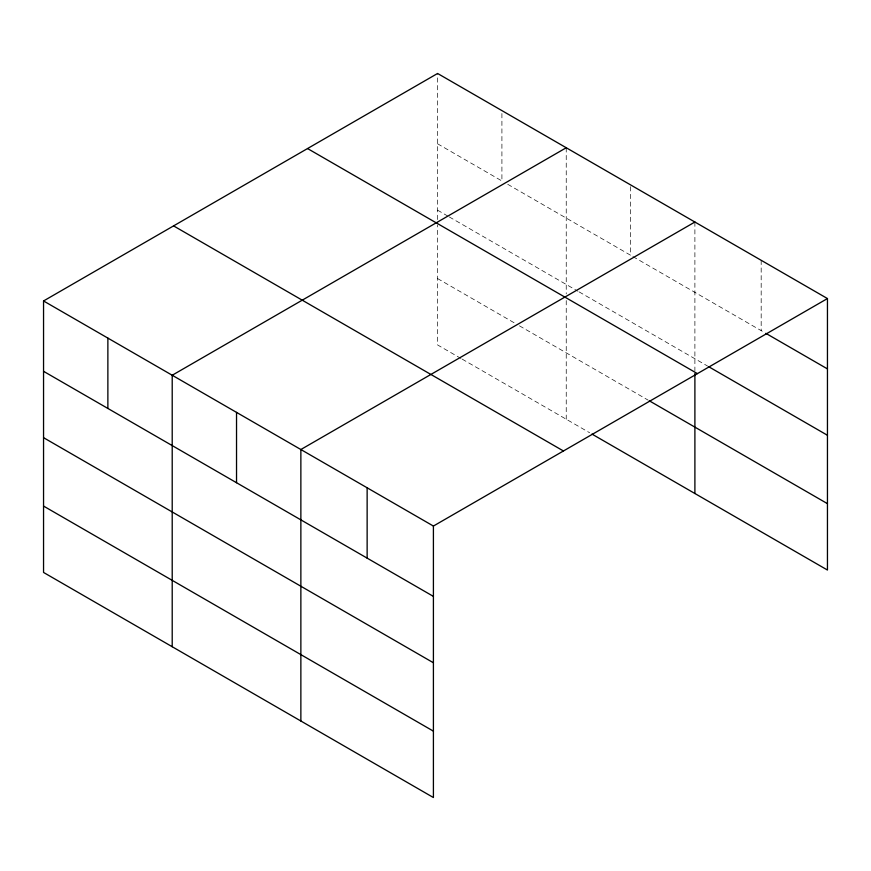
<?xml version="1.0" encoding="UTF-8"?>
<svg xmlns="http://www.w3.org/2000/svg" width="871" height="871" viewBox="0 0 871 871"><rect width="100%" height="100%" fill="white"/><g stroke="black" fill="none" stroke-linecap="round" stroke-linejoin="round"><path stroke-width="0.65" stroke-dasharray="4.36 3.27" d="M437.59 219.568L437.59 73.469M437.59 143.813L501.914 180.95L501.914 110.606M507.76 184.325L630.571 255.225L630.571 184.892M632.912 256.575L764.662 332.646M437.59 210.183L448.108 216.258M449.284 216.933L577.941 291.219M579.106 291.894L707.688 366.125M437.59 278.568L514.783 323.141M519.454 325.841L648.111 400.116M460.977 358.449L437.59 344.949L437.59 224.936M462.153 359.124L589.634 432.735M761.178 260.287L761.178 330.632M694.895 222.029L694.895 370.806M566.237 147.754L566.237 293.854M566.237 300.56L566.237 419.223"/><path stroke-width="1.31" d="M827.45 298.557L437.59 73.469L43.55 300.963L43.55 572.443L433.41 797.531L433.41 526.051L827.45 298.557L827.45 570.037L591.975 434.085M566.237 147.754L172.208 375.249L172.208 646.718M694.895 222.029L300.865 449.523L300.865 721.003M765.827 333.321L827.45 368.901M708.852 366.8L827.45 435.271M307.55 148.549L697.421 373.626M649.287 400.791L827.45 503.656M173.579 225.894L563.45 450.982M43.55 300.963L433.41 526.051M43.55 371.307L433.41 596.395M43.55 437.678L433.41 662.766M43.55 506.073L433.41 731.15M694.895 373.496L694.895 493.509M367.137 487.793L367.137 558.126M236.531 412.386L236.531 482.719M107.873 338.1L107.873 408.445"/></g></svg>
